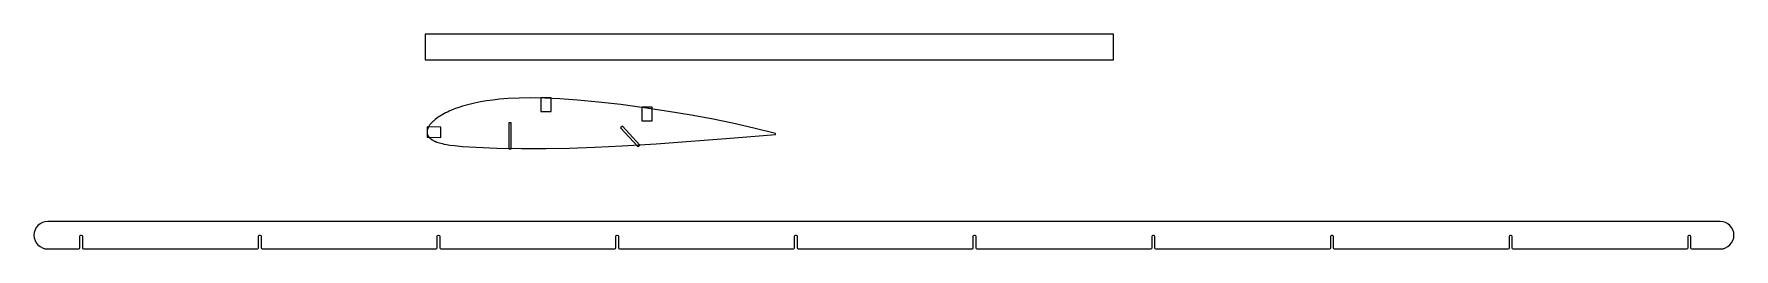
# Model space of a CAD drawing. Extents: x -30.3 to -0.7, y -13.5 to -9.7.
import ezdxf

# ---------------------------------------------------------------- set-up
doc = ezdxf.new("R2010")
doc.units = 0
doc.header["$MEASUREMENT"] = 0
doc.layers.add('DEFAULT', color=18, linetype='CONTINUOUS')

msp = doc.modelspace()

# ---------------------------------------------------------------- linework, layer by layer
at = {"layer": 'DEFAULT'}
for p, q in [((-17.394, -11.478), (-17.392, -11.459)), ((-0.925, -12.994), (-30.082, -12.994)), ((-29.521, -13.453), (-29.521, -13.252)), ((-29.502, -13.233), (-29.497, -13.233)), ((-29.478, -13.252), (-29.478, -13.453)), ((-26.406, -13.453), (-26.406, -13.252)), ((-26.387, -13.233), (-26.382, -13.233)), ((-26.363, -13.252), (-26.363, -13.453)), ((-23.291, -13.453), (-23.291, -13.252)), ((-23.272, -13.233), (-23.267, -13.233)), ((-23.248, -13.252), (-23.248, -13.453)), ((-20.176, -13.453), (-20.176, -13.252)), ((-20.157, -13.233), (-20.152, -13.233)), ((-20.133, -13.252), (-20.133, -13.453)), ((-17.061, -13.453), (-17.061, -13.252)), ((-17.042, -13.233), (-17.037, -13.233)), ((-17.018, -13.252), (-17.018, -13.453)), ((-13.946, -13.453), (-13.946, -13.252)), ((-13.927, -13.233), (-13.922, -13.233)), ((-13.903, -13.252), (-13.903, -13.453)), ((-10.831, -13.453), (-10.831, -13.252)), ((-10.812, -13.233), (-10.807, -13.233)), ((-10.788, -13.252), (-10.788, -13.453)), ((-7.716, -13.453), (-7.716, -13.252)), ((-7.697, -13.233), (-7.692, -13.233)), ((-7.673, -13.252), (-7.673, -13.453)), ((-4.601, -13.453), (-4.601, -13.252)), ((-4.582, -13.233), (-4.577, -13.233)), ((-4.558, -13.252), (-4.558, -13.453)), ((-1.486, -13.453), (-1.486, -13.252)), ((-1.467, -13.233), (-1.462, -13.233)), ((-1.443, -13.252), (-1.443, -13.453)), ((-30.082, -13.472), (-29.54, -13.472)), ((-29.459, -13.472), (-26.425, -13.472)), ((-26.344, -13.472), (-23.31, -13.472)), ((-23.229, -13.472), (-20.195, -13.472)), ((-20.114, -13.472), (-17.08, -13.472)), ((-16.999, -13.472), (-13.965, -13.472)), ((-13.884, -13.472), (-10.85, -13.472)), ((-10.769, -13.472), (-7.735, -13.472)), ((-7.654, -13.472), (-4.62, -13.472)), ((-4.539, -13.472), (-1.505, -13.472)), ((-1.424, -13.472), (-0.925, -13.472))]:
    msp.add_line(p, q, dxfattribs=at)
for points in [[(-23.503, -10.179), (-11.503, -10.179), (-11.503, -9.729), (-23.503, -9.729)], [(-21.488, -11.077), (-21.308, -11.077), (-21.308, -10.838), (-21.488, -10.838)], [(-19.725, -11.242), (-19.545, -11.242), (-19.545, -11.003), (-19.725, -11.003)], [(-19.725, -11.242), (-19.545, -11.242), (-19.545, -11.003), (-19.725, -11.003)], [(-23.228, -11.529), (-23.227, -11.349), (-23.466, -11.347), (-23.467, -11.527)], [(-22.045, -11.726), (-22.002, -11.726), (-22.002, -11.276), (-22.045, -11.276)], [(-22.045, -11.728), (-22.002, -11.728), (-22.002, -11.278), (-22.045, -11.278)], [(-19.79, -11.692), (-19.758, -11.663), (-20.062, -11.331), (-20.094, -11.36)]]:
    msp.add_lwpolyline(points, close=True, dxfattribs=at)
msp.add_lwpolyline([(-17.392, -11.459), (-17.772, -11.367), (-18.144, -11.283), (-18.509, -11.208), (-18.864, -11.142), (-19.258, -11.076), (-19.684, -11.012), (-20.091, -10.959), (-20.478, -10.915), (-20.846, -10.881), (-21.155, -10.859), (-21.414, -10.847), (-21.66, -10.842), (-21.861, -10.845), (-22.052, -10.853), (-22.204, -10.865), (-22.321, -10.878), (-22.433, -10.893), (-22.539, -10.911), (-22.641, -10.932), (-22.714, -10.949), (-22.784, -10.967), (-22.85, -10.986), (-22.913, -11.007), (-22.973, -11.028), (-23.029, -11.05), (-23.082, -11.073), (-23.115, -11.089), (-23.146, -11.104), (-23.176, -11.12), (-23.205, -11.136), (-23.232, -11.152), (-23.257, -11.168), (-23.281, -11.184), (-23.304, -11.2), (-23.325, -11.216), (-23.335, -11.224), (-23.344, -11.232), (-23.353, -11.24), (-23.362, -11.248), (-23.371, -11.256), (-23.379, -11.264), (-23.386, -11.272), (-23.394, -11.28), (-23.401, -11.288), (-23.407, -11.295), (-23.414, -11.303), (-23.42, -11.311), (-23.425, -11.318), (-23.43, -11.326), (-23.435, -11.334), (-23.44, -11.341), (-23.444, -11.349), (-23.448, -11.356), (-23.45, -11.36), (-23.451, -11.363), (-23.453, -11.367), (-23.455, -11.371), (-23.456, -11.374), (-23.457, -11.378), (-23.459, -11.382), (-23.46, -11.385), (-23.461, -11.389), (-23.462, -11.392), (-23.463, -11.396), (-23.464, -11.4), (-23.465, -11.403), (-23.466, -11.407), (-23.466, -11.41), (-23.467, -11.414), (-23.467, -11.417), (-23.467, -11.421), (-23.468, -11.424), (-23.468, -11.428), (-23.468, -11.431), (-23.468, -11.435), (-23.468, -11.438), (-23.468, -11.442), (-23.468, -11.445), (-23.467, -11.448), (-23.467, -11.452), (-23.467, -11.455), (-23.466, -11.458), (-23.465, -11.462), (-23.465, -11.465), (-23.464, -11.468), (-23.463, -11.472), (-23.462, -11.475), (-23.461, -11.478), (-23.46, -11.481), (-23.459, -11.485), (-23.458, -11.488), (-23.456, -11.491), (-23.455, -11.494), (-23.453, -11.497), (-23.452, -11.5), (-23.45, -11.503), (-23.448, -11.506), (-23.446, -11.509), (-23.445, -11.512), (-23.443, -11.515), (-23.441, -11.518), (-23.438, -11.521), (-23.436, -11.524), (-23.434, -11.526), (-23.432, -11.529), (-23.429, -11.532), (-23.427, -11.535), (-23.424, -11.537), (-23.421, -11.54), (-23.419, -11.543), (-23.416, -11.545), (-23.413, -11.548), (-23.41, -11.55), (-23.404, -11.555), (-23.397, -11.56), (-23.391, -11.565), (-23.384, -11.57), (-23.376, -11.574), (-23.369, -11.579), (-23.361, -11.583), (-23.353, -11.588), (-23.344, -11.592), (-23.335, -11.596), (-23.326, -11.6), (-23.317, -11.604), (-23.307, -11.607), (-23.297, -11.611), (-23.276, -11.618), (-23.254, -11.625), (-23.231, -11.631), (-23.207, -11.637), (-23.169, -11.646), (-23.128, -11.653), (-23.07, -11.662), (-22.992, -11.672), (-22.853, -11.685), (-22.613, -11.7), (-22.253, -11.714), (-21.822, -11.722), (-21.391, -11.723), (-20.985, -11.716), (-20.544, -11.702), (-20.07, -11.678), (-19.473, -11.639), (-18.108, -11.536), (-17.394, -11.478)], dxfattribs=at)
for centre, radius, start, end in [((-30.082, -13.233), 0.239, 90, 270), ((-0.925, -13.233), 0.239, 270, 90), ((-29.54, -13.453), 0.019, 270, 0), ((-29.459, -13.453), 0.019, 180, 270), ((-26.425, -13.453), 0.019, 270, 360), ((-26.344, -13.453), 0.019, 180, 270), ((-23.31, -13.453), 0.019, 270, 0), ((-23.229, -13.453), 0.019, 180, 270), ((-20.195, -13.453), 0.019, 270, 360), ((-20.114, -13.453), 0.019, 180, 270), ((-17.08, -13.453), 0.019, 270, 360), ((-16.999, -13.453), 0.019, 180, 270), ((-13.965, -13.453), 0.019, 270, 0), ((-13.884, -13.453), 0.019, 180, 270), ((-10.85, -13.453), 0.019, 270, 360), ((-10.769, -13.453), 0.019, 180, 270), ((-7.735, -13.453), 0.019, 270, 360), ((-7.654, -13.453), 0.019, 180, 270), ((-4.62, -13.453), 0.019, 270, 0), ((-4.539, -13.453), 0.019, 180, 270), ((-1.505, -13.453), 0.019, 270, 0), ((-1.424, -13.453), 0.019, 180, 270)]:
    msp.add_arc(centre, radius, start, end, dxfattribs=at)
at = {"layer": 'DEFAULT', "extrusion": (0, 0, -1)}
for centre, start, end in [((29.502, -13.252), 0, 90), ((29.497, -13.252), 90, 180), ((26.387, -13.252), 0, 90), ((26.382, -13.252), 90, 180), ((23.272, -13.252), 0, 90), ((23.267, -13.252), 90, 180), ((20.157, -13.252), 0, 90), ((20.152, -13.252), 90, 180), ((17.042, -13.252), 0, 90), ((17.037, -13.252), 90, 180), ((13.927, -13.252), 0, 90), ((13.922, -13.252), 90, 180), ((10.812, -13.252), 360, 90), ((10.807, -13.252), 90, 180), ((7.697, -13.252), 360, 90), ((7.692, -13.252), 90, 180), ((4.582, -13.252), 0, 90), ((4.577, -13.252), 90, 180), ((1.467, -13.252), 0, 90), ((1.462, -13.252), 90, 180)]:
    msp.add_arc(centre, 0.019, start, end, dxfattribs=at)

doc.saveas('drawing.dxf')
